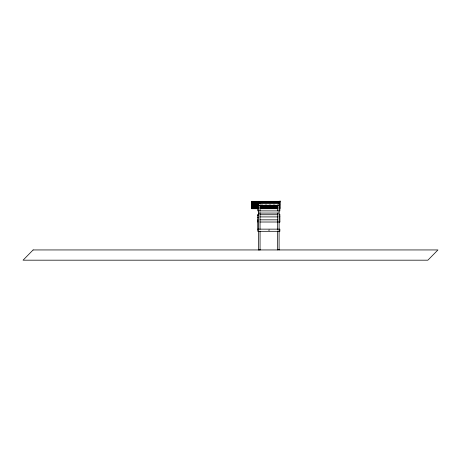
<?xml version="1.0" encoding="UTF-8"?>
<svg xmlns="http://www.w3.org/2000/svg" width="461" height="461" viewBox="0 0 461 461"><rect width="100%" height="100%" fill="white"/><g stroke="black" fill="none" stroke-linecap="round" stroke-linejoin="round"><path stroke-width="0.35" stroke-dasharray="2.31 1.73" d="M260.782 204.125L278.6 204.125M269.149 229.14L269.149 231.324M268.371 229.682L268.371 230.771"/><path stroke-width="0.69" d="M251.522 201.664L280.023 201.664M251.522 202.097L280.023 202.097M258.506 203.134L279.107 203.134M258.506 203.272L260.056 203.272M251.522 203.791L257.935 203.791M258.506 204.2L251.522 204.125L251.522 203.024L280.023 203.024L280.023 204.125M279.089 204.235L279.867 204.235M257.935 204.621L251.522 204.621L251.522 205.727L257.935 205.727M258.506 205.306L279.107 205.306M251.522 205.387L257.935 205.387M260.073 205.387L277.885 205.387M260.073 205.727L277.885 205.727M257.935 206.171L251.522 206.171L251.522 207.277L257.935 207.277M260.073 206.171L277.885 206.171M251.522 206.937L257.935 206.937M260.073 206.937L277.885 206.937M260.073 207.277L277.885 207.277M257.935 207.623L251.522 207.623L251.522 208.729L257.935 208.729M260.073 207.623L277.885 207.623M251.522 208.389L257.935 208.389M260.073 208.389L277.885 208.389M260.073 208.729L277.885 208.729M258.506 213.068L279.107 213.068M258.506 214.325L257.728 214.325L257.728 231.313L279.867 231.313L279.867 229.14L257.728 229.14M279.089 214.325L279.867 214.325L279.896 222.012L259.9 222.012M259.923 214.734L277.672 214.734M257.728 215.31L258.506 215.31M279.089 216.71L279.867 216.71M259.923 216.912L277.672 216.912M257.728 217.483L258.506 217.483M259.9 219.839L277.752 219.839M279.089 221.92L279.867 221.92M277.551 249.603L279.107 249.603M258.506 249.839L260.056 249.839M280.063 200.817L280.063 201.123M280.023 204.621L280.023 205.727M280.023 206.171L280.023 207.277M280.023 207.623L280.023 208.729M279.867 202.085L279.867 210.908L257.728 210.873L257.728 202.051M279.089 202.085L279.089 249.943M277.551 205.185L277.551 210.913M277.539 212.999L277.551 229.543M277.551 230.978L277.539 249.943M260.056 204.707L260.056 211.155M260.056 212.59L260.056 229.342M260.056 231.215L260.056 249.943M258.506 202.051L258.506 249.943M257.757 219.839L257.757 222.012M33.123 249.943L23.05 260.183L427.877 260.183L437.95 249.943L33.123 249.943M280.023 201.33L251.522 201.33L251.522 202.431L280.023 202.431L280.023 201.33"/></g></svg>
